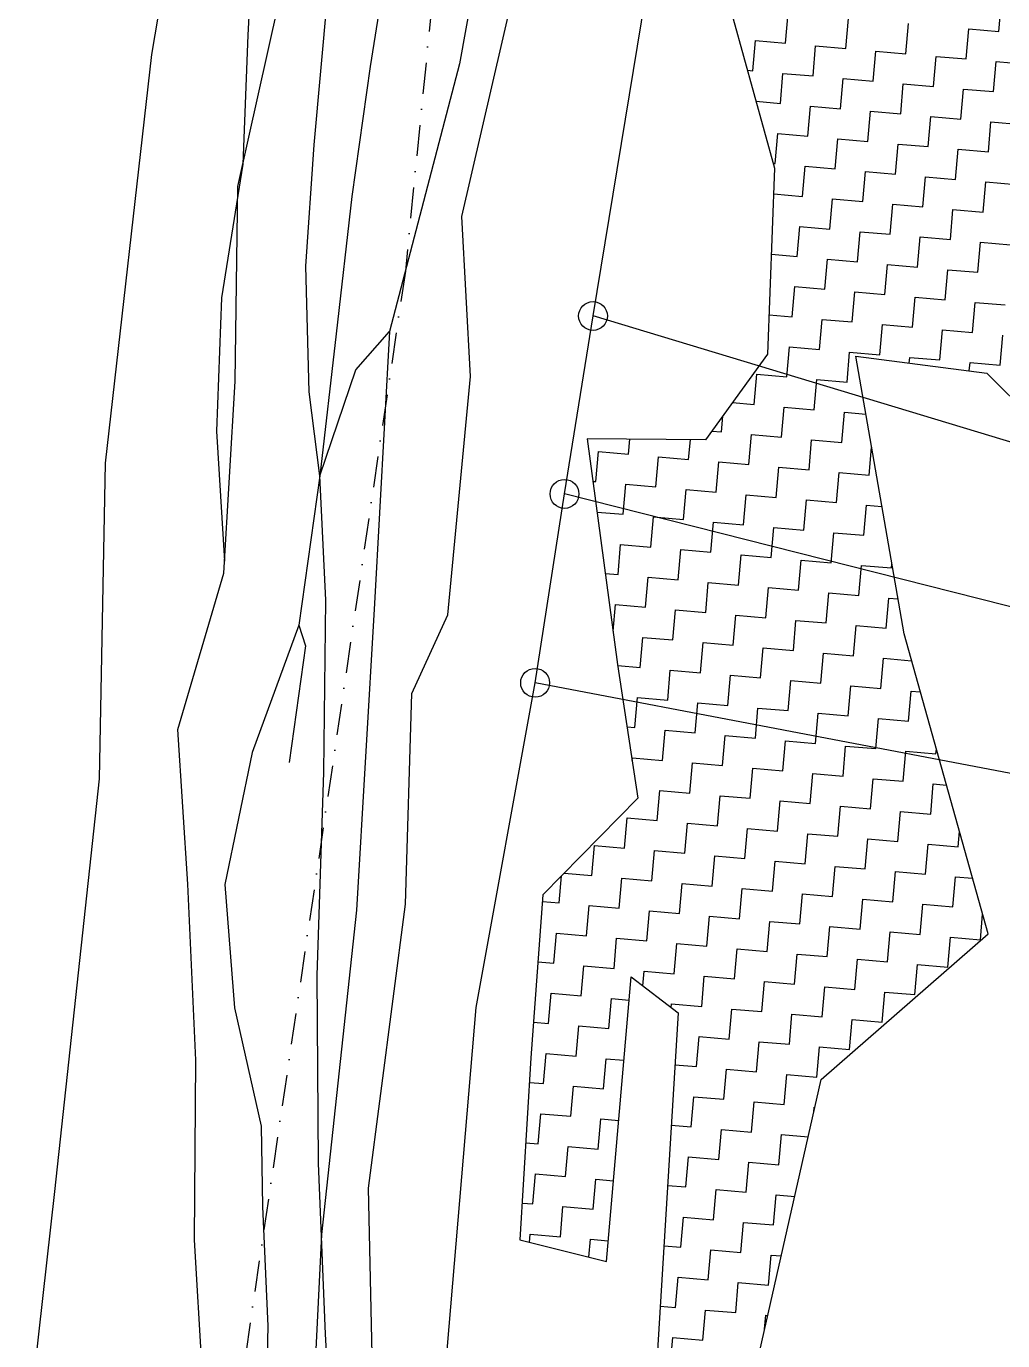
# Model space of a CAD drawing. Header units: metres. Extents: x 302356 to 305648, y 1939949 to 1943623.
# Drawn here: x 302366.5 to 302524.2, y 1942394.8 to 1942607.1 of the extents above; entities that cross this region are included whole.
import ezdxf

# ---------------------------------------------------------------- set-up
doc = ezdxf.new("R2010")
doc.units = ezdxf.units.M
doc.linetypes.add('DASHDOT', pattern=[1, 0.5, -0.25, 0, -0.25])
for name, color, linetype in [('LINE_WATER', 4, 'Continuous'), ('POLY_HATCH', 12, 'Continuous'), ('POLY_PARCEL', 6, 'Continuous'), ('POLY_WATER', 4, 'Continuous'), ('V_BOUND_STREAM_LINE', 7, 'DASHDOT')]:
    doc.layers.add(name, color=color, linetype=linetype)

msp = doc.modelspace()

# ---------------------------------------------------------------- linework, layer by layer
for centre in [(302458.03, 1942560.29), (302453.43, 1942531.55), (302448.68, 1942501.04)]:
    msp.add_circle(centre, 2.33)
at = {"layer": 'LINE_WATER'}
for p, q in [((302444.71, 1942647.24), (302436.48, 1942600.99)), ((302403.25, 1942625.99), (302402.28, 1942605.63)), ((302436.86, 1942576.35), (302447.71, 1942623.42)), ((302424.9, 1942618.38), (302422.01, 1942600.58)), ((302400.66, 1942581.22), (302407.25, 1942610.64)), ((302412.97, 1942587.95), (302415.18, 1942611.91)), ((302402.28, 1942605.63), (302401.46, 1942584.81)), ((302422.01, 1942600.58), (302419.08, 1942579.61)), ((302436.48, 1942600.99), (302425.16, 1942557.79)), ((302411.63, 1942568.31), (302412.97, 1942587.95)), ((302401.46, 1942584.81), (302398, 1942563.21)), ((302400.24, 1942549.79), (302400.66, 1942581.22)), ((302419.08, 1942579.61), (302416.54, 1942557.39)), ((302438.25, 1942550.5), (302436.86, 1942576.35)), ((302412.18, 1942548.02), (302411.63, 1942568.31)), ((302398, 1942563.21), (302397.22, 1942541.67)), ((302419.71, 1942551.57), (302425.16, 1942557.79)), ((302425.16, 1942557.79), (302422.73, 1942513.83)), ((302416.54, 1942557.39), (302413.93, 1942534.45)), ((302413.93, 1942534.45), (302419.71, 1942551.57)), ((302398.39, 1942518.73), (302400.24, 1942549.79)), ((302434.6, 1942512.04), (302438.25, 1942550.5)), ((302413.93, 1942534.45), (302412.18, 1942548.02)), ((302397.22, 1942541.67), (302398.51, 1942520.68)), ((302413.93, 1942534.45), (302410.49, 1942510.36)), ((302414.87, 1942514.37), (302413.93, 1942534.45)), ((302390.95, 1942493.52), (302398.39, 1942518.73)), ((302414.53, 1942486.59), (302414.87, 1942514.37)), ((302422.73, 1942513.83), (302419.82, 1942464.31)), ((302428.75, 1942499.32), (302434.6, 1942512.04)), ((302410.49, 1942510.36), (302402.96, 1942489.79)), ((302410.49, 1942510.36), (302411.61, 1942507.02)), ((302411.61, 1942507.02), (302408.95, 1942488.19)), ((302427.75, 1942465.3), (302428.75, 1942499.32)), ((302392.56, 1942468.5), (302390.95, 1942493.52)), ((302402.96, 1942489.79), (302398.54, 1942468.47)), ((302413.5, 1942453.75), (302414.53, 1942486.59)), ((302393.87, 1942440.09), (302392.56, 1942468.5)), ((302398.54, 1942468.47), (302400.1, 1942448.57)), ((302419.82, 1942464.31), (302414.15, 1942411.92)), ((302421.79, 1942419.41), (302427.75, 1942465.3)), ((302413.67, 1942423.49), (302413.5, 1942453.75)), ((302400.1, 1942448.57), (302404.42, 1942429.42)), ((302393.66, 1942411.08), (302393.87, 1942440.09)), ((302404.42, 1942429.42), (302404.63, 1942416.47)), ((302414.81, 1942395.83), (302413.67, 1942423.49)), ((302422.82, 1942370.11), (302421.79, 1942419.41)), ((302404.63, 1942416.47), (302405.51, 1942397.12)), ((302395.7, 1942377), (302393.66, 1942411.08)), ((302414.15, 1942411.92), (302411.41, 1942354.88)), ((302405.51, 1942397.12), (302404.92, 1942372.05)), ((302416.35, 1942370.08), (302414.81, 1942395.83))]:
    msp.add_line(p, q, dxfattribs=at)
at = {"layer": 'POLY_HATCH', "linetype": 'Continuous', "ltscale": 10}
for p, q in [((302523.58, 1942606.24), (302524.01, 1942611.1)), ((302489.13, 1942604.34), (302489.56, 1942609.2)), ((302498.85, 1942603.49), (302499.28, 1942608.35)), ((302508.58, 1942602.65), (302509, 1942607.51)), ((302518.3, 1942601.8), (302518.72, 1942606.66)), ((302518.72, 1942606.66), (302523.58, 1942606.24)), ((302483.85, 1942599.9), (302484.27, 1942604.76)), ((302484.27, 1942604.76), (302489.13, 1942604.34)), ((302493.57, 1942599.06), (302493.99, 1942603.92)), ((302493.99, 1942603.92), (302498.85, 1942603.49)), ((302503.29, 1942598.21), (302503.71, 1942603.07)), ((302503.71, 1942603.07), (302508.58, 1942602.65)), ((302513.01, 1942597.36), (302513.44, 1942602.22)), ((302513.44, 1942602.22), (302518.3, 1942601.8)), ((302482.96, 1942599.98), (302483.85, 1942599.9)), ((302522.74, 1942596.52), (302523.16, 1942601.38)), ((302523.16, 1942601.38), (302528.02, 1942600.95)), ((302488.29, 1942594.62), (302488.71, 1942599.48)), ((302488.71, 1942599.48), (302493.57, 1942599.06)), ((302498.01, 1942593.77), (302498.43, 1942598.63)), ((302498.43, 1942598.63), (302503.29, 1942598.21)), ((302507.73, 1942592.92), (302508.15, 1942597.79)), ((302508.15, 1942597.79), (302513.01, 1942597.36)), ((302517.45, 1942592.08), (302517.87, 1942596.94)), ((302517.87, 1942596.94), (302522.74, 1942596.52)), ((302484.36, 1942594.96), (302488.29, 1942594.62)), ((302492.72, 1942589.33), (302493.15, 1942594.19)), ((302493.15, 1942594.19), (302498.01, 1942593.77)), ((302502.45, 1942588.49), (302502.87, 1942593.35)), ((302502.87, 1942593.35), (302507.73, 1942592.92)), ((302512.17, 1942587.64), (302512.59, 1942592.5)), ((302512.59, 1942592.5), (302517.45, 1942592.08)), ((302521.89, 1942586.79), (302522.31, 1942591.65)), ((302522.31, 1942591.65), (302527.17, 1942591.23)), ((302487.44, 1942584.9), (302487.86, 1942589.76)), ((302487.86, 1942589.76), (302492.72, 1942589.33)), ((302497.16, 1942584.05), (302497.58, 1942588.91)), ((302497.58, 1942588.91), (302502.45, 1942588.49)), ((302506.88, 1942583.2), (302507.31, 1942588.06)), ((302507.31, 1942588.06), (302512.17, 1942587.64)), ((302516.6, 1942582.36), (302517.03, 1942587.22)), ((302517.03, 1942587.22), (302521.89, 1942586.79)), ((302487.16, 1942584.92), (302487.44, 1942584.9)), ((302491.88, 1942579.61), (302492.3, 1942584.47)), ((302492.3, 1942584.47), (302497.16, 1942584.05)), ((302501.6, 1942578.76), (302502.02, 1942583.63)), ((302502.02, 1942583.63), (302506.88, 1942583.2)), ((302511.32, 1942577.92), (302511.74, 1942582.78)), ((302511.74, 1942582.78), (302516.6, 1942582.36)), ((302521.04, 1942577.07), (302521.47, 1942581.93)), ((302521.47, 1942581.93), (302526.33, 1942581.51)), ((302487.22, 1942580.02), (302491.88, 1942579.61)), ((302496.31, 1942574.33), (302496.74, 1942579.19)), ((302496.74, 1942579.19), (302501.6, 1942578.76)), ((302506.04, 1942573.48), (302506.46, 1942578.34)), ((302506.46, 1942578.34), (302511.32, 1942577.92)), ((302515.76, 1942572.63), (302516.18, 1942577.5)), ((302516.18, 1942577.5), (302521.04, 1942577.07)), ((302491.03, 1942569.89), (302491.45, 1942574.75)), ((302491.45, 1942574.75), (302496.31, 1942574.33)), ((302500.75, 1942569.04), (302501.18, 1942573.9)), ((302501.18, 1942573.9), (302506.04, 1942573.48)), ((302510.47, 1942568.2), (302510.9, 1942573.06)), ((302510.9, 1942573.06), (302515.76, 1942572.63)), ((302486.84, 1942570.25), (302491.03, 1942569.89)), ((302520.2, 1942567.35), (302520.62, 1942572.21)), ((302520.62, 1942572.21), (302525.48, 1942571.79)), ((302495.47, 1942564.61), (302495.89, 1942569.47)), ((302495.89, 1942569.47), (302500.75, 1942569.04)), ((302505.19, 1942563.76), (302505.61, 1942568.62)), ((302505.61, 1942568.62), (302510.47, 1942568.2)), ((302514.91, 1942562.91), (302515.34, 1942567.77)), ((302515.34, 1942567.77), (302520.2, 1942567.35)), ((302490.18, 1942560.17), (302490.61, 1942565.03)), ((302490.61, 1942565.03), (302495.47, 1942564.61)), ((302499.91, 1942559.32), (302500.33, 1942564.18)), ((302500.33, 1942564.18), (302505.19, 1942563.76)), ((302509.63, 1942558.47), (302510.05, 1942563.34)), ((302510.05, 1942563.34), (302514.91, 1942562.91)), ((302519.35, 1942557.63), (302519.77, 1942562.49)), ((302519.77, 1942562.49), (302524.63, 1942562.07)), ((302486.47, 1942560.49), (302490.18, 1942560.17)), ((302494.62, 1942554.88), (302495.04, 1942559.74)), ((302495.04, 1942559.74), (302499.91, 1942559.32)), ((302504.34, 1942554.04), (302504.77, 1942558.9)), ((302504.77, 1942558.9), (302509.63, 1942558.47)), ((302514.07, 1942553.19), (302514.49, 1942558.05)), ((302514.49, 1942558.05), (302519.35, 1942557.63)), ((302489.34, 1942550.45), (302489.76, 1942555.31)), ((302489.76, 1942555.31), (302494.62, 1942554.88)), ((302523.79, 1942552.34), (302524.21, 1942557.2)), ((302499.06, 1942549.6), (302499.48, 1942554.46)), ((302499.48, 1942554.46), (302504.34, 1942554.04)), ((302509.12, 1942552.68), (302509.2, 1942553.61)), ((302509.2, 1942553.61), (302514.07, 1942553.19)), ((302518.81, 1942551.43), (302518.93, 1942552.77)), ((302518.93, 1942552.77), (302523.79, 1942552.34)), ((302484.05, 1942546.01), (302484.48, 1942550.87)), ((302484.48, 1942550.87), (302489.34, 1942550.45)), ((302493.77, 1942545.16), (302494.2, 1942550.02)), ((302494.2, 1942550.02), (302499.06, 1942549.6)), ((302480.58, 1942546.31), (302484.05, 1942546.01)), ((302488.49, 1942540.72), (302488.91, 1942545.58)), ((302488.91, 1942545.58), (302493.77, 1942545.16)), ((302498.21, 1942539.88), (302498.64, 1942544.74)), ((302498.64, 1942544.74), (302502.11, 1942544.44)), ((302478.77, 1942541.57), (302478.99, 1942544.12)), ((302477.24, 1942541.7), (302478.77, 1942541.57)), ((302483.21, 1942536.29), (302483.63, 1942541.15)), ((302483.63, 1942541.15), (302488.49, 1942540.72)), ((302458.48, 1942533.54), (302458.9, 1942538.4)), ((302458.9, 1942538.4), (302463.76, 1942537.98)), ((302463.76, 1942537.98), (302463.97, 1942540.39)), ((302473.48, 1942537.13), (302473.76, 1942540.29)), ((302492.93, 1942535.44), (302493.35, 1942540.3)), ((302493.35, 1942540.3), (302498.21, 1942539.88)), ((302502.65, 1942534.59), (302503.04, 1942539.06)), ((302468.2, 1942532.69), (302468.62, 1942537.56)), ((302468.62, 1942537.56), (302473.48, 1942537.13)), ((302477.92, 1942531.85), (302478.35, 1942536.71)), ((302478.35, 1942536.71), (302483.21, 1942536.29)), ((302487.64, 1942531), (302488.07, 1942535.86)), ((302488.07, 1942535.86), (302492.93, 1942535.44)), ((302497.37, 1942530.16), (302497.79, 1942535.02)), ((302497.79, 1942535.02), (302502.65, 1942534.59)), ((302458.01, 1942533.58), (302458.48, 1942533.54)), ((302462.92, 1942528.26), (302463.34, 1942533.12)), ((302463.34, 1942533.12), (302468.2, 1942532.69)), ((302472.64, 1942527.41), (302473.06, 1942532.27)), ((302473.06, 1942532.27), (302477.92, 1942531.85)), ((302482.36, 1942526.56), (302482.78, 1942531.42)), ((302482.78, 1942531.42), (302487.64, 1942531)), ((302492.08, 1942525.72), (302492.51, 1942530.58)), ((302492.51, 1942530.58), (302497.37, 1942530.16)), ((302458.68, 1942528.63), (302462.92, 1942528.26)), ((302467.35, 1942522.97), (302467.78, 1942527.83)), ((302467.78, 1942527.83), (302472.64, 1942527.41)), ((302501.8, 1942524.87), (302502.23, 1942529.73)), ((302502.23, 1942529.73), (302504.7, 1942529.52)), ((302477.08, 1942522.13), (302477.5, 1942526.99)), ((302477.5, 1942526.99), (302482.36, 1942526.56)), ((302486.8, 1942521.28), (302487.22, 1942526.14)), ((302487.22, 1942526.14), (302492.08, 1942525.72)), ((302496.52, 1942520.43), (302496.94, 1942525.29)), ((302496.94, 1942525.29), (302501.8, 1942524.87)), ((302462.07, 1942518.53), (302462.49, 1942523.4)), ((302462.49, 1942523.4), (302467.35, 1942522.97)), ((302471.79, 1942517.69), (302472.21, 1942522.55)), ((302472.21, 1942522.55), (302477.08, 1942522.13)), ((302481.51, 1942516.84), (302481.94, 1942521.7)), ((302481.94, 1942521.7), (302486.8, 1942521.28)), ((302491.24, 1942516), (302491.66, 1942520.86)), ((302491.66, 1942520.86), (302496.52, 1942520.43)), ((302500.96, 1942515.15), (302501.38, 1942520.01)), ((302501.38, 1942520.01), (302506.24, 1942519.59)), ((302506.24, 1942519.59), (302506.3, 1942520.28)), ((302460.02, 1942518.71), (302462.07, 1942518.53)), ((302466.51, 1942513.25), (302466.93, 1942518.11)), ((302466.93, 1942518.11), (302471.79, 1942517.69)), ((302476.23, 1942512.4), (302476.65, 1942517.27)), ((302476.65, 1942517.27), (302481.51, 1942516.84)), ((302485.95, 1942511.56), (302486.37, 1942516.42)), ((302486.37, 1942516.42), (302491.24, 1942516)), ((302495.67, 1942510.71), (302496.1, 1942515.57)), ((302496.1, 1942515.57), (302500.96, 1942515.15)), ((302461.27, 1942509.4), (302461.65, 1942513.67)), ((302461.65, 1942513.67), (302466.51, 1942513.25)), ((302470.95, 1942507.97), (302471.37, 1942512.83)), ((302471.37, 1942512.83), (302476.23, 1942512.4)), ((302505.4, 1942509.86), (302505.82, 1942514.73)), ((302505.82, 1942514.73), (302507.29, 1942514.6)), ((302480.67, 1942507.12), (302481.09, 1942511.98)), ((302481.09, 1942511.98), (302485.95, 1942511.56)), ((302490.39, 1942506.27), (302490.81, 1942511.13)), ((302490.81, 1942511.13), (302495.67, 1942510.71)), ((302500.11, 1942505.43), (302500.53, 1942510.29)), ((302500.53, 1942510.29), (302505.4, 1942509.86)), ((302465.66, 1942503.53), (302466.08, 1942508.39)), ((302466.08, 1942508.39), (302470.95, 1942507.97)), ((302475.38, 1942502.68), (302475.81, 1942507.54)), ((302475.81, 1942507.54), (302480.67, 1942507.12)), ((302485.1, 1942501.84), (302485.53, 1942506.7)), ((302485.53, 1942506.7), (302490.39, 1942506.27)), ((302494.83, 1942500.99), (302495.25, 1942505.85)), ((302495.25, 1942505.85), (302500.11, 1942505.43)), ((302504.55, 1942500.14), (302504.97, 1942505)), ((302504.97, 1942505), (302509.48, 1942504.61)), ((302462.03, 1942503.84), (302465.66, 1942503.53)), ((302470.1, 1942498.24), (302470.52, 1942503.11)), ((302470.52, 1942503.11), (302475.38, 1942502.68)), ((302479.82, 1942497.4), (302480.24, 1942502.26)), ((302480.24, 1942502.26), (302485.1, 1942501.84)), ((302489.54, 1942496.55), (302489.97, 1942501.41)), ((302489.97, 1942501.41), (302494.83, 1942500.99)), ((302499.26, 1942495.7), (302499.69, 1942500.57)), ((302499.69, 1942500.57), (302504.55, 1942500.14)), ((302464.81, 1942493.81), (302465.24, 1942498.67)), ((302465.24, 1942498.67), (302470.1, 1942498.24)), ((302508.99, 1942494.86), (302509.41, 1942499.72)), ((302509.41, 1942499.72), (302510.89, 1942499.59)), ((302474.54, 1942492.96), (302474.96, 1942497.82)), ((302474.96, 1942497.82), (302479.82, 1942497.4)), ((302484.26, 1942492.11), (302484.68, 1942496.97)), ((302484.68, 1942496.97), (302489.54, 1942496.55)), ((302493.98, 1942491.27), (302494.4, 1942496.13)), ((302494.4, 1942496.13), (302499.26, 1942495.7)), ((302463.53, 1942493.92), (302464.81, 1942493.81)), ((302503.7, 1942490.42), (302504.13, 1942495.28)), ((302504.13, 1942495.28), (302508.99, 1942494.86)), ((302469.25, 1942488.52), (302469.68, 1942493.38)), ((302469.68, 1942493.38), (302474.54, 1942492.96)), ((302478.97, 1942487.68), (302479.4, 1942492.54)), ((302479.4, 1942492.54), (302484.26, 1942492.11)), ((302488.7, 1942486.83), (302489.12, 1942491.69)), ((302489.12, 1942491.69), (302493.98, 1942491.27)), ((302498.42, 1942485.98), (302498.84, 1942490.84)), ((302498.84, 1942490.84), (302503.7, 1942490.42)), ((302508.14, 1942485.14), (302508.56, 1942490)), ((302508.56, 1942490), (302513.42, 1942489.57)), ((302513.42, 1942489.57), (302513.49, 1942490.33)), ((302464.35, 1942488.48), (302464.39, 1942488.95)), ((302464.39, 1942488.95), (302469.25, 1942488.52)), ((302473.69, 1942483.24), (302474.11, 1942488.1)), ((302474.11, 1942488.1), (302478.97, 1942487.68)), ((302483.41, 1942482.39), (302483.84, 1942487.25)), ((302483.84, 1942487.25), (302488.7, 1942486.83)), ((302493.13, 1942481.55), (302493.56, 1942486.41)), ((302493.56, 1942486.41), (302498.42, 1942485.98)), ((302502.86, 1942480.7), (302503.28, 1942485.56)), ((302503.28, 1942485.56), (302508.14, 1942485.14)), ((302468.41, 1942478.8), (302468.83, 1942483.66)), ((302468.83, 1942483.66), (302473.69, 1942483.24)), ((302512.58, 1942479.85), (302513, 1942484.71)), ((302513, 1942484.71), (302515.12, 1942484.53)), ((302478.13, 1942477.95), (302478.55, 1942482.81)), ((302478.55, 1942482.81), (302483.41, 1942482.39)), ((302487.85, 1942477.11), (302488.27, 1942481.97)), ((302488.27, 1942481.97), (302493.13, 1942481.55)), ((302497.57, 1942476.26), (302497.99, 1942481.12)), ((302497.99, 1942481.12), (302502.86, 1942480.7)), ((302463.12, 1942474.36), (302463.54, 1942479.22)), ((302463.54, 1942479.22), (302468.41, 1942478.8)), ((302507.29, 1942475.41), (302507.72, 1942480.28)), ((302507.72, 1942480.28), (302512.58, 1942479.85)), ((302472.84, 1942473.52), (302473.27, 1942478.38)), ((302473.27, 1942478.38), (302478.13, 1942477.95)), ((302482.57, 1942472.67), (302482.99, 1942477.53)), ((302482.99, 1942477.53), (302487.85, 1942477.11)), ((302517.02, 1942474.57), (302517.23, 1942477.01)), ((302457.84, 1942469.92), (302458.26, 1942474.79)), ((302458.26, 1942474.79), (302463.12, 1942474.36)), ((302492.29, 1942471.82), (302492.71, 1942476.68)), ((302492.71, 1942476.68), (302497.57, 1942476.26)), ((302502.01, 1942470.98), (302502.43, 1942475.84)), ((302502.43, 1942475.84), (302507.29, 1942475.41)), ((302511.73, 1942470.13), (302512.15, 1942474.99)), ((302512.15, 1942474.99), (302517.02, 1942474.57)), ((302467.56, 1942469.08), (302467.98, 1942473.94)), ((302467.98, 1942473.94), (302472.84, 1942473.52)), ((302477.28, 1942468.23), (302477.7, 1942473.09)), ((302477.7, 1942473.09), (302482.57, 1942472.67)), ((302487, 1942467.39), (302487.43, 1942472.25)), ((302487.43, 1942472.25), (302492.29, 1942471.82)), ((302496.73, 1942466.54), (302497.15, 1942471.4)), ((302497.15, 1942471.4), (302502.01, 1942470.98)), ((302506.45, 1942465.69), (302506.87, 1942470.55)), ((302506.87, 1942470.55), (302511.73, 1942470.13)), ((302452.55, 1942465.49), (302452.93, 1942469.85)), ((302453.38, 1942470.31), (302457.84, 1942469.92)), ((302462.27, 1942464.64), (302462.7, 1942469.5)), ((302462.7, 1942469.5), (302467.56, 1942469.08)), ((302472, 1942463.79), (302472.42, 1942468.66)), ((302472.42, 1942468.66), (302477.28, 1942468.23)), ((302516.17, 1942464.85), (302516.59, 1942469.71)), ((302516.59, 1942469.71), (302519.34, 1942469.47)), ((302481.72, 1942462.95), (302482.14, 1942467.81)), ((302482.14, 1942467.81), (302487, 1942467.39)), ((302491.44, 1942462.1), (302491.86, 1942466.96)), ((302491.86, 1942466.96), (302496.73, 1942466.54)), ((302449.86, 1942465.72), (302452.55, 1942465.49)), ((302456.99, 1942460.2), (302457.41, 1942465.06)), ((302457.41, 1942465.06), (302462.27, 1942464.64)), ((302466.71, 1942459.36), (302467.14, 1942464.22)), ((302467.14, 1942464.22), (302472, 1942463.79)), ((302501.16, 1942461.25), (302501.59, 1942466.12)), ((302501.59, 1942466.12), (302506.45, 1942465.69)), ((302510.88, 1942460.41), (302511.31, 1942465.27)), ((302511.31, 1942465.27), (302516.17, 1942464.85)), ((302476.43, 1942458.51), (302476.86, 1942463.37)), ((302476.86, 1942463.37), (302481.72, 1942462.95)), ((302486.16, 1942457.66), (302486.58, 1942462.52)), ((302486.58, 1942462.52), (302491.44, 1942462.1)), ((302520.61, 1942459.56), (302520.97, 1942463.69)), ((302451.71, 1942455.77), (302452.13, 1942460.63)), ((302452.13, 1942460.63), (302456.99, 1942460.2)), ((302461.43, 1942454.92), (302461.85, 1942459.78)), ((302461.85, 1942459.78), (302466.71, 1942459.36)), ((302495.88, 1942456.82), (302496.3, 1942461.68)), ((302496.3, 1942461.68), (302501.16, 1942461.25)), ((302505.6, 1942455.97), (302506.02, 1942460.83)), ((302506.02, 1942460.83), (302510.88, 1942460.41)), ((302515.32, 1942455.12), (302515.75, 1942459.98)), ((302515.75, 1942459.98), (302520.61, 1942459.56)), ((302471.15, 1942454.07), (302471.57, 1942458.93)), ((302471.57, 1942458.93), (302476.43, 1942458.51)), ((302480.87, 1942453.23), (302481.3, 1942458.09)), ((302481.3, 1942458.09), (302486.16, 1942457.66)), ((302449.14, 1942455.99), (302451.71, 1942455.77)), ((302490.59, 1942452.38), (302491.02, 1942457.24)), ((302491.02, 1942457.24), (302495.88, 1942456.82)), ((302500.32, 1942451.53), (302500.74, 1942456.39)), ((302500.74, 1942456.39), (302505.6, 1942455.97)), ((302510.04, 1942450.69), (302510.46, 1942455.55)), ((302510.46, 1942455.55), (302515.32, 1942455.12)), ((302456.14, 1942450.48), (302456.57, 1942455.34)), ((302456.57, 1942455.34), (302461.43, 1942454.92)), ((302466.08, 1942452.12), (302466.29, 1942454.5)), ((302466.29, 1942454.5), (302471.15, 1942454.07)), ((302475.59, 1942448.79), (302476.01, 1942453.65)), ((302476.01, 1942453.65), (302480.87, 1942453.23)), ((302485.31, 1942447.94), (302485.73, 1942452.8)), ((302485.73, 1942452.8), (302490.59, 1942452.38)), ((302495.03, 1942447.09), (302495.46, 1942451.96)), ((302495.46, 1942451.96), (302500.32, 1942451.53)), ((302450.86, 1942446.04), (302451.28, 1942450.9)), ((302451.28, 1942450.9), (302456.14, 1942450.48)), ((302460.58, 1942445.2), (302461.01, 1942450.06)), ((302461.01, 1942450.06), (302463.87, 1942449.81)), ((302470.67, 1942448.6), (302470.73, 1942449.21)), ((302470.73, 1942449.21), (302475.59, 1942448.79)), ((302504.75, 1942446.25), (302505.18, 1942451.11)), ((302505.18, 1942451.11), (302510.04, 1942450.69)), ((302480.03, 1942443.5), (302480.45, 1942448.36)), ((302480.45, 1942448.36), (302485.31, 1942447.94)), ((302489.75, 1942442.66), (302490.17, 1942447.52)), ((302490.17, 1942447.52), (302495.03, 1942447.09)), ((302448.43, 1942446.25), (302450.86, 1942446.04)), ((302455.3, 1942440.76), (302455.72, 1942445.62)), ((302455.72, 1942445.62), (302460.58, 1942445.2)), ((302499.47, 1942441.81), (302499.89, 1942446.67)), ((302499.89, 1942446.67), (302504.75, 1942446.25)), ((302474.74, 1942439.07), (302475.16, 1942443.93)), ((302475.16, 1942443.93), (302480.03, 1942443.5)), ((302484.46, 1942438.22), (302484.89, 1942443.08)), ((302484.89, 1942443.08), (302489.75, 1942442.66)), ((302450.01, 1942436.32), (302450.44, 1942441.18)), ((302450.44, 1942441.18), (302455.3, 1942440.76)), ((302494.19, 1942437.37), (302494.61, 1942442.23)), ((302494.61, 1942442.23), (302499.47, 1942441.81)), ((302459.74, 1942435.47), (302460.16, 1942440.34)), ((302460.16, 1942440.34), (302463.03, 1942440.09)), ((302471.27, 1942439.37), (302474.74, 1942439.07)), ((302479.18, 1942433.78), (302479.6, 1942438.64)), ((302479.6, 1942438.64), (302484.46, 1942438.22)), ((302447.76, 1942436.52), (302450.01, 1942436.32)), ((302488.9, 1942432.94), (302489.32, 1942437.8)), ((302489.32, 1942437.8), (302494.19, 1942437.37)), ((302454.45, 1942431.04), (302454.87, 1942435.9)), ((302454.87, 1942435.9), (302459.74, 1942435.47)), ((302473.9, 1942429.34), (302474.32, 1942434.2)), ((302474.32, 1942434.2), (302479.18, 1942433.78)), ((302483.62, 1942428.5), (302484.04, 1942433.36)), ((302484.04, 1942433.36), (302488.9, 1942432.94)), ((302493.69, 1942431.7), (302493.76, 1942432.51)), ((302493.76, 1942432.51), (302493.87, 1942432.5)), ((302449.17, 1942426.6), (302449.59, 1942431.46)), ((302449.59, 1942431.46), (302454.45, 1942431.04)), ((302458.89, 1942425.75), (302459.31, 1942430.61)), ((302459.31, 1942430.61), (302462.18, 1942430.36)), ((302470.68, 1942429.62), (302473.9, 1942429.34)), ((302478.33, 1942424.06), (302478.76, 1942428.92)), ((302478.76, 1942428.92), (302483.62, 1942428.5)), ((302488.05, 1942423.21), (302488.48, 1942428.07)), ((302488.48, 1942428.07), (302492.78, 1942427.7)), ((302447.16, 1942426.77), (302449.17, 1942426.6)), ((302453.6, 1942421.31), (302454.03, 1942426.18)), ((302454.03, 1942426.18), (302458.89, 1942425.75)), ((302473.05, 1942419.62), (302473.47, 1942424.48)), ((302473.47, 1942424.48), (302478.33, 1942424.06)), ((302448.32, 1942416.88), (302448.74, 1942421.74)), ((302448.74, 1942421.74), (302453.6, 1942421.31)), ((302482.77, 1942418.78), (302483.19, 1942423.64)), ((302483.19, 1942423.64), (302488.05, 1942423.21)), ((302458.04, 1942416.03), (302458.47, 1942420.89)), ((302458.47, 1942420.89), (302461.33, 1942420.64)), ((302470.09, 1942419.88), (302473.05, 1942419.62)), ((302477.49, 1942414.34), (302477.91, 1942419.2)), ((302477.91, 1942419.2), (302482.77, 1942418.78)), ((302487.21, 1942413.49), (302487.63, 1942418.35)), ((302487.63, 1942418.35), (302490.61, 1942418.09)), ((302446.57, 1942417.03), (302448.32, 1942416.88)), ((302452.76, 1942411.59), (302453.18, 1942416.45)), ((302453.18, 1942416.45), (302458.04, 1942416.03)), ((302472.2, 1942409.9), (302472.63, 1942414.76)), ((302472.63, 1942414.76), (302477.49, 1942414.34)), ((302481.92, 1942409.05), (302482.35, 1942413.91)), ((302482.35, 1942413.91), (302487.21, 1942413.49)), ((302447.78, 1942410.67), (302447.9, 1942412.02)), ((302447.9, 1942412.02), (302452.76, 1942411.59)), ((302457.37, 1942408.28), (302457.62, 1942411.17)), ((302457.62, 1942411.17), (302460.49, 1942410.92)), ((302469.49, 1942410.14), (302472.2, 1942409.9)), ((302476.64, 1942404.62), (302477.06, 1942409.48)), ((302477.06, 1942409.48), (302481.92, 1942409.05)), ((302486.36, 1942403.77), (302486.79, 1942408.63)), ((302486.79, 1942408.63), (302488.43, 1942408.49)), ((302471.36, 1942400.18), (302471.78, 1942405.04)), ((302471.78, 1942405.04), (302476.64, 1942404.62)), ((302481.08, 1942399.33), (302481.5, 1942404.19)), ((302481.5, 1942404.19), (302486.36, 1942403.77)), ((302468.9, 1942400.39), (302471.36, 1942400.18)), ((302475.79, 1942394.89), (302476.22, 1942399.75)), ((302476.22, 1942399.75), (302481.08, 1942399.33)), ((302485.74, 1942396.65), (302485.94, 1942398.91)), ((302485.94, 1942398.91), (302486.25, 1942398.88)), ((302470.57, 1942391.18), (302470.93, 1942395.32)), ((302470.93, 1942395.32), (302475.79, 1942394.89))]:
    msp.add_line(p, q, dxfattribs=at)
at = {"layer": 'POLY_HATCH'}
for p, q in [((302480.65, 1942608.28), (302487.37, 1942584.16)), ((302487.37, 1942584.16), (302486.23, 1942554.1)), ((302486.23, 1942554.1), (302476.2, 1942540.27)), ((302508.27, 1942508.93), (302500.48, 1942553.79)), ((302500.48, 1942553.79), (302521.63, 1942551.07)), ((302521.63, 1942551.07), (302547.9, 1942524.92)), ((302476.2, 1942540.27), (302457.09, 1942540.46)), ((302457.09, 1942540.46), (302462, 1942504)), ((302521.85, 1942460.53), (302508.27, 1942508.93)), ((302462, 1942504), (302465.27, 1942482.39)), ((302465.27, 1942482.39), (302449.94, 1942466.81)), ((302449.94, 1942466.81), (302448.01, 1942440.5)), ((302494.89, 1942436.98), (302521.85, 1942460.53)), ((302460.2, 1942407.58), (302464.2, 1942453.56)), ((302464.2, 1942453.56), (302471.79, 1942447.75)), ((302471.79, 1942447.75), (302468.35, 1942391.42)), ((302448.01, 1942440.5), (302446.2, 1942411.07)), ((302484.16, 1942389.67), (302494.89, 1942436.98)), ((302446.2, 1942411.07), (302460.2, 1942407.58))]:
    msp.add_line(p, q, dxfattribs=at)
at = {"layer": 'POLY_PARCEL'}
for p, q in [((302631.51, 1942507.83), (302458.03, 1942560.29)), ((302628.04, 1942487.39), (302453.43, 1942531.55)), ((302623.42, 1942467.68), (302448.68, 1942501.04))]:
    msp.add_line(p, q, dxfattribs=at)
at = {"layer": 'POLY_WATER'}
for p, q in [((302458.03, 1942560.29), (302474.25, 1942658.99)), ((302392.7, 1942637.53), (302386.71, 1942602.5)), ((302386.71, 1942602.5), (302379.24, 1942536.54)), ((302453.43, 1942531.55), (302458.03, 1942560.29)), ((302379.24, 1942536.54), (302378.26, 1942485.55)), ((302448.68, 1942501.04), (302453.43, 1942531.55)), ((302439.15, 1942448.6), (302448.68, 1942501.04)), ((302378.26, 1942485.55), (302371.07, 1942418.87)), ((302431.45, 1942357.96), (302439.15, 1942448.6)), ((302371.07, 1942418.87), (302366.49, 1942378.2))]:
    msp.add_line(p, q, dxfattribs=at)
at = {"layer": 'V_BOUND_STREAM_LINE', "ltscale": 10}
for p, q in [((302451.01, 1942802.17), (302427.72, 1942567.55)), ((302427.72, 1942567.55), (302392.55, 1942329.18))]:
    msp.add_line(p, q, dxfattribs=at)

doc.saveas('drawing.dxf')
